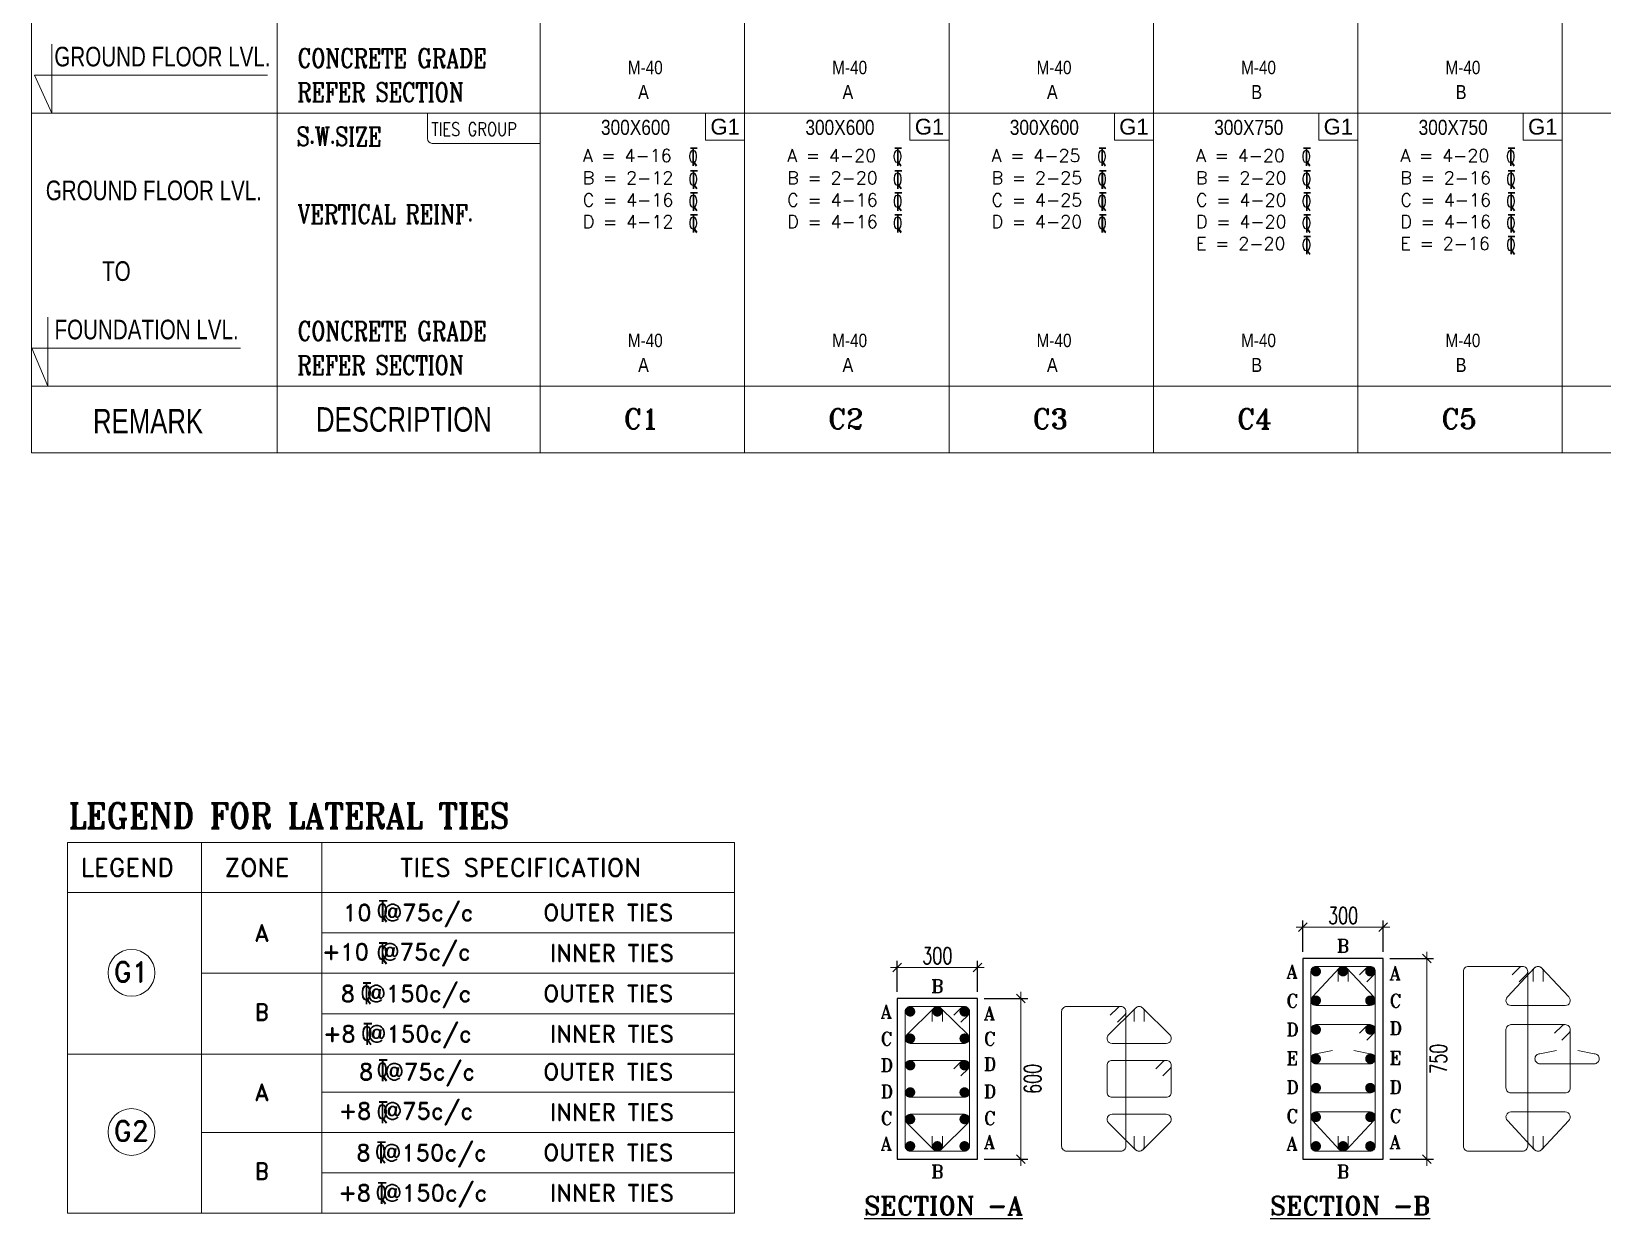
# Model space of a CAD drawing. Header units: millimetres. Extents: x 1363246 to 1691641, y -112430 to 78417.
# Drawn here: x 1477815 to 1501277, y -82814 to -65077 of the extents above; entities that cross this region are included whole.
import ezdxf

# ---------------------------------------------------------------- set-up
doc = ezdxf.new("R2010")
doc.units = ezdxf.units.MM
doc.header["$LTSCALE"] = 500
doc.header["$MEASUREMENT"] = 0
doc.header["$PDMODE"] = 34
doc.layers.get('Defpoints').update_dxf_attribs({"lineweight": 0})
for name, color, linetype in [('BNOS', 2, 'Continuous'), ('Reinf', 4, 'Continuous'), ('S-TEXT', 3, 'Continuous'), ('T', 6, 'Continuous'), ('TOWER AREA COLUMN.', 6, 'Continuous')]:
    doc.layers.add(name, color=color, linetype=linetype)
for name, color, linetype, lineweight in [('DIAMENTION', 1, 'Continuous', 0), ('DIM1', 3, 'Continuous', 20), ('LINE', 7, 'Continuous', 13), ('STEEL', 7, 'Continuous', 20), ('TEXT', 7, 'Continuous', 13), ('TEXT 3', 3, 'Continuous', 5), ('TEXT2', 3, 'Continuous', 15), ('TEXT2MM', 3, 'Continuous', 18)]:
    doc.layers.add(name, color=color, linetype=linetype, lineweight=lineweight)
doc.styles.add('2MM', font='romans.shx', dxfattribs={"width": 0.7})
doc.styles.add('ABHI', font='arial.ttf')
doc.styles.add('BHTESHT$0$HSCC2', font='romanc.shx')
doc.styles.add('RAWAT', font='romand.shx', dxfattribs={"height": 115})
doc.styles.add('RD', font='romand.shx', dxfattribs={"height": 200})
doc.styles.add('ROMANT', font='romant__.ttf', dxfattribs={"width": 0.9, "height": 600})
doc.styles.add('RT', font='romant.shx', dxfattribs={"height": 8})
doc.styles.add('TEXT', font='ARIALN.TTF', dxfattribs={"width": 0.8})
doc.dimstyles.new('SHUIB', dxfattribs={"dimtxt": 200, "dimasz": 180, "dimexe": 100, "dimexo": 250, "dimgap": 50, "dimtad": 2, "dimdec": 0, "dimzin": 1, "dimdsep": 46, "dimtxsty": '2MM', "dimblk": 'OBLIQUE', "dimcen": 0, "dimdle": 100, "dimclrd": 1, "dimclre": 1, "dimclrt": 3, "dimadec": 0, "dimazin": 0, "dimtfac": 1, "dimtdec": 0, "dimtix": 1, "dimtmove": 2, "dimatfit": 3, "dimfxl": 0, "dimtolj": 1, "dimlwd": -1, "dimarcsym": 0})

# ---------------------------------------------------------------- blocks, each defined once
blk = doc.blocks.new('T')
at = {"layer": 'LINE'}
for p, q in [((-27, 79), (39, 79)), ((-27, 72), (39, 72)), ((-2, 70), (-2, -99)), ((5, 70), (5, -99)), ((1, -61), (31, -100)), ((7, -57), (36, -96))]:
    blk.add_line(p, q, dxfattribs=at)
at = {"layer": 'LINE', "style": 'RAWAT'}
blk.add_text('0', height=115, dxfattribs=at).set_placement((-50, -63))
blk = doc.blocks.new('_Oblique')
at = {"color": 0, "linetype": 'ByBlock', "lineweight": -2}
blk.add_line((-0.5, -0.5), (0.5, 0.5), dxfattribs=at)
blk = doc.blocks.new('*D115')
at = {"layer": 'Defpoints', "color": 0, "ltscale": 100, "transparency": 16777216}
for p in [(1491943, -79061), (1490743, -79526, 0), (1491943, -79526, 0)]:
    blk.add_point(p, dxfattribs=at)
at = {"layer": 'DIAMENTION', "color": 1, "ltscale": 100, "transparency": 16777216}
blk.add_line((1490643, -79061), (1492043, -79061), dxfattribs=at)
at = {"layer": 'DIAMENTION', "color": 1, "lineweight": -2, "ltscale": 100, "transparency": 16777216}
for p, q in [((1490743, -79426), (1490743, -78961)), ((1491943, -79426), (1491943, -78961))]:
    blk.add_line(p, q, dxfattribs=at)
at = {"layer": 'DIAMENTION', "color": 1, "ltscale": 100, "transparency": 16777216, "xscale": 130, "yscale": 130, "zscale": 130, "rotation": 180}
blk.add_blockref('_Oblique', (1490743, -79061), dxfattribs=at)
at = {"layer": 'DIAMENTION', "color": 1, "ltscale": 100, "transparency": 16777216, "xscale": 130, "yscale": 130, "zscale": 130}
blk.add_blockref('_Oblique', (1491943, -79061), dxfattribs=at)
at = {"layer": 'DIAMENTION', "color": 3, "ltscale": 100, "transparency": 16777216, "insert": (1491343, -78886), "char_height": 250, "attachment_point": 5, "style": '2MM'}
blk.add_mtext('\\A1;300', dxfattribs=at)
blk = doc.blocks.new('*D116')
at = {"layer": 'Defpoints', "color": 0, "ltscale": 100, "transparency": 16777216}
for p in [(1491943, -79526, 0), (1492592, -79526), (1491943, -81926, 0)]:
    blk.add_point(p, dxfattribs=at)
at = {"layer": 'DIAMENTION', "color": 1, "lineweight": -2, "ltscale": 100, "transparency": 16777216}
for p, q in [((1492043, -79526), (1492692, -79526)), ((1492043, -81926), (1492692, -81926))]:
    blk.add_line(p, q, dxfattribs=at)
at = {"layer": 'DIAMENTION', "color": 1, "ltscale": 100, "transparency": 16777216}
blk.add_line((1492592, -82026), (1492592, -79426), dxfattribs=at)
at = {"layer": 'DIAMENTION', "color": 1, "ltscale": 100, "transparency": 16777216, "xscale": 130, "yscale": 130, "zscale": 130}
for p, rotation in [((1492592, -79526), 90), ((1492592, -81926), 270)]:
    blk.add_blockref('_Oblique', p, dxfattribs=dict(at, rotation=rotation))
at = {"layer": 'DIAMENTION', "color": 3, "ltscale": 100, "transparency": 16777216, "insert": (1492767, -80726), "char_height": 250, "attachment_point": 5, "rotation": 90, "style": '2MM'}
blk.add_mtext('\\A1;600', dxfattribs=at)
blk = doc.blocks.new('*D227')
at = {"layer": 'Defpoints', "color": 0, "ltscale": 100, "transparency": 16777216}
for p in [(1498002, -78461), (1496802, -78926, 0), (1498002, -78926, 0)]:
    blk.add_point(p, dxfattribs=at)
at = {"layer": 'DIAMENTION', "color": 1, "lineweight": -2, "ltscale": 100, "transparency": 16777216}
for p, q in [((1496802, -78826), (1496802, -78361)), ((1498002, -78826), (1498002, -78361))]:
    blk.add_line(p, q, dxfattribs=at)
at = {"layer": 'DIAMENTION', "color": 1, "ltscale": 100, "transparency": 16777216}
blk.add_line((1496702, -78461), (1498102, -78461), dxfattribs=at)
at = {"layer": 'DIAMENTION', "color": 1, "ltscale": 100, "transparency": 16777216, "xscale": 130, "yscale": 130, "zscale": 130, "rotation": 180}
blk.add_blockref('_Oblique', (1496802, -78461), dxfattribs=at)
at = {"layer": 'DIAMENTION', "color": 1, "ltscale": 100, "transparency": 16777216, "xscale": 130, "yscale": 130, "zscale": 130}
blk.add_blockref('_Oblique', (1498002, -78461), dxfattribs=at)
at = {"layer": 'DIAMENTION', "color": 3, "ltscale": 100, "transparency": 16777216, "insert": (1497402, -78286), "char_height": 250, "attachment_point": 5, "style": '2MM'}
blk.add_mtext('\\A1;300', dxfattribs=at)
blk = doc.blocks.new('*D228')
at = {"layer": 'Defpoints', "color": 0, "ltscale": 100, "transparency": 16777216}
for p in [(1498002, -78926, 0), (1498651, -78926), (1498002, -81926, 0)]:
    blk.add_point(p, dxfattribs=at)
at = {"layer": 'DIAMENTION', "color": 1, "ltscale": 100, "transparency": 16777216}
blk.add_line((1498651, -82026), (1498651, -78826), dxfattribs=at)
at = {"layer": 'DIAMENTION', "color": 1, "lineweight": -2, "ltscale": 100, "transparency": 16777216}
for p, q in [((1498102, -78926), (1498751, -78926)), ((1498102, -81926), (1498751, -81926))]:
    blk.add_line(p, q, dxfattribs=at)
at = {"layer": 'DIAMENTION', "color": 1, "ltscale": 100, "transparency": 16777216, "xscale": 130, "yscale": 130, "zscale": 130}
for p, rotation in [((1498651, -78926), 90), ((1498651, -81926), 270)]:
    blk.add_blockref('_Oblique', p, dxfattribs=dict(at, rotation=rotation))
at = {"layer": 'DIAMENTION', "color": 3, "ltscale": 100, "transparency": 16777216, "insert": (1498826, -80426), "char_height": 250, "attachment_point": 5, "rotation": 90, "style": '2MM'}
blk.add_mtext('\\A1;750', dxfattribs=at)

msp = doc.modelspace()

# ---------------------------------------------------------------- linework, layer by layer
at = {"layer": 'LINE', "color": 3}
for q in [(1477814.7, 764.3, -2437250811), (1518990.5, -71371.1, -2437250811)]:
    msp.add_line((1477814.7, -71371.1, -2437250811), q, dxfattribs=at)
at = {"layer": 'LINE', "color": 1}
for p, q in [((1481482.8, -71371.1, -2437250811), (1481482.8, -1062, -2437250811)), ((1485412.9, -71371.1, -2437250811), (1485412.9, -1062, -2437250811)), ((1488465.4, -71371.1, -2437250811), (1488465.4, -1062, -2437250811)), ((1491518, -71371.1, -2437250811), (1491518, -1062, -2437250811)), ((1494570.5, -71371.1, -2437250811), (1494570.5, -1062, -2437250811)), ((1497623, -71371.1, -2437250811), (1497623, -1062, -2437250811)), ((1500675.5, -71371.1, -2437250811), (1500675.5, -1062, -2437250811)), ((1477814.7, -66299.3, -2437250811), (1518990.5, -66299.3, -2437250811)), ((1483727.8, -66299.3, -2437250811), (1483727.8, -66679.2, -2437250811)), ((1483797.8, -66749.2, -2437250811), (1485412.9, -66749.2, -2437250811)), ((1477814.7, -70376.6, -2437250811), (1518990.5, -70376.6, -2437250811))]:
    msp.add_line(p, q, dxfattribs=at)
at = {"layer": 'LINE', "color": 4, "linetype": 'Continuous', "ltscale": 100}
for p, q in [((1478355.4, -82733.2, 0), (1478355.4, -77196.9, 0)), ((1478355.4, -77196.9, 0), (1488311.9, -77196.9, 0)), ((1488311.9, -77196.9, 0), (1488311.9, -82733.2, 0)), ((1478355.4, -77942.4, 0), (1488311.9, -77942.4, 0)), ((1488311.9, -79610.4, 0), (1488311.9, -82733.2, 0)), ((1478355.4, -80355.9, 0), (1488311.9, -80355.9, 0)), ((1478355.4, -80355.9, 0), (1488311.9, -80355.9, 0)), ((1478355.4, -82733.2, 0), (1488311.9, -82733.2, 0)), ((1478355.4, -82733.2, 0), (1488311.9, -82733.2, 0))]:
    msp.add_line(p, q, dxfattribs=at)
at = {"layer": 'LINE', "linetype": 'Continuous', "ltscale": 100}
for p, q in [((1480355.9, -77196.9, 0), (1480355.9, -82733.2, 0)), ((1482151.7, -77196.9, 0), (1482151.7, -82733.2, 0)), ((1488311.9, -79149.1, 0), (1480355.9, -79149.1, 0)), ((1488311.9, -81526.4, 0), (1480355.9, -81526.4, 0))]:
    msp.add_line(p, q, dxfattribs=at)
at = {"layer": 'LINE', "color": 2, "linetype": 'Continuous', "ltscale": 100}
for p, q in [((1482151.7, -78545.4, 0), (1488311.9, -78545.4, 0)), ((1488311.9, -79752.9, 0), (1482151.7, -79752.9, 0)), ((1482151.7, -80922.6, 0), (1488311.9, -80922.6, 0)), ((1488311.9, -82130.2, 0), (1482151.7, -82130.2, 0))]:
    msp.add_line(p, q, dxfattribs=at)
at = {"layer": 'LINE', "color": 1, "elevation": -2437250811}
for points in [[(1478120.6, -65269.3), (1478120.6, -66299.3), (1477862.7, -65731.7), (1481340.5, -65731.7)], [(1478059.6, -69346.6), (1478059.6, -70376.6), (1477822.3, -69809), (1480936.3, -69809)]]:
    msp.add_lwpolyline(points, dxfattribs=at)
at = {"layer": 'LINE', "linetype": 'Continuous', "ltscale": 100}
for centre in [(1479309.1, -79142, 0), (1479309.1, -81519.3, 0)]:
    msp.add_circle(centre, 349.9, dxfattribs=at)
at = {"layer": 'LINE', "color": 1}
msp.add_arc((1483797.8, -66679.2, -2437250811), 70, 180, 270, dxfattribs=at)
at = {"layer": 'Reinf', "color": 4, "linetype": 'ByBlock', "const_width": 75}
for points in [[(1496997, -79158.1, -1), (1496997, -79083.1, -1)], [(1497402, -79158.1, -1), (1497402, -79083.1, -1)], [(1497807, -79158.1, 1), (1497807, -79083.1, 1)], [(1496997, -79593.1, -1), (1496997, -79518.1, -1)], [(1497807, -79593.1, 1), (1497807, -79518.1, 1)], [(1496997, -80028.2, -1), (1496997, -79953.2, -1)], [(1497807, -80028.2, 1), (1497807, -79953.2, 1)], [(1496997, -80463.3, -1), (1496997, -80388.3, -1)], [(1497807, -80463.3, 1), (1497807, -80388.3, 1)], [(1496997, -80898.3, -1), (1496997, -80823.3, -1)], [(1497807, -80898.3, 1), (1497807, -80823.3, 1)], [(1496997, -81333.4, -1), (1496997, -81258.4, -1)], [(1497807, -81333.4, 1), (1497807, -81258.4, 1)], [(1496997, -81693.4, 1), (1496997, -81768.4, 1)], [(1497402, -81693.4, 1), (1497402, -81768.4, 1)], [(1497807, -81693.4, -1), (1497807, -81768.4, -1)]]:
    msp.add_lwpolyline(points, format="xyb", close=True, dxfattribs=at)
at = {"layer": 'Reinf', "color": 4, "linetype": 'ByBlock', "const_width": 75, "elevation": 0}
for points in [[(1490938.3, -79758.1, -1), (1490938.3, -79683.1, -1)], [(1491343.3, -79758.1, -1), (1491343.3, -79683.1, -1)], [(1491748.3, -79758.1, 1), (1491748.3, -79683.1, 1)], [(1490938.3, -80160.2, -1), (1490938.3, -80085.2, -1)], [(1491748.3, -80160.2, 1), (1491748.3, -80085.2, 1)], [(1490938.3, -80562.2, -1), (1490938.3, -80487.2, -1)], [(1491748.3, -80562.2, 1), (1491748.3, -80487.2, 1)], [(1490938.3, -80964.3, -1), (1490938.3, -80889.3, -1)], [(1491748.3, -80964.3, 1), (1491748.3, -80889.3, 1)], [(1490938.3, -81366.4, -1), (1490938.3, -81291.4, -1)], [(1491748.3, -81366.4, 1), (1491748.3, -81291.4, 1)], [(1490938.3, -81693.4, 1), (1490938.3, -81768.4, 1)], [(1491343.3, -81693.4, 1), (1491343.3, -81768.4, 1)], [(1491748.3, -81693.4, -1), (1491748.3, -81768.4, -1)]]:
    msp.add_lwpolyline(points, format="xyb", close=True, dxfattribs=at)
at = {"layer": 'STEEL', "color": 4, "linetype": 'ByBlock'}
for points in [[(1497882.2, -79120.6), (1497882, -81730.9, -0.4142136), (1497807, -81805.9), (1496996.9, -81805.9, -0.4142136), (1496921.9, -81730.9), (1496922, -79120.6, -0.4142136), (1496997, -79045.6), (1497807.2, -79045.6, -0.4142136)], [(1497454.9, -79067.4), (1497859.9, -79502.4, -0.6694949), (1497807, -79630.6), (1496997, -79630.6, -0.6694949), (1496944.2, -79502.4), (1497349.2, -79067.4, -0.4120843)], [(1500158.8, -79120.6), (1500158.6, -81730.9, -0.4142136), (1500083.6, -81805.9), (1499273.5, -81805.9, -0.4142136), (1499198.5, -81730.9), (1499198.6, -79120.6, -0.4142136), (1499273.6, -79045.6), (1500083.8, -79045.6, -0.4142136)], [(1500367.4, -79067.4), (1500772.4, -79502.4, -0.6694949), (1500719.5, -79630.6), (1499909.5, -79630.6, -0.6694949), (1499856.7, -79502.4), (1500261.7, -79067.4, -0.4120843)], [(1497882.2, -79990.7), (1497882, -80860.8, -0.4142136), (1497807, -80935.8), (1496996.9, -80935.8, -0.4142136), (1496921.9, -80860.8), (1496922, -79990.7, -0.4142136), (1496997, -79915.7), (1497807.2, -79915.7, -0.4142136)], [(1500794.7, -79990.7), (1500794.5, -80860.8, -0.4142136), (1500719.5, -80935.8), (1499909.4, -80935.8, -0.4142136), (1499834.4, -80860.8), (1499834.5, -79990.7, -0.4142136), (1499909.5, -79915.7), (1500719.7, -79915.7, -0.4142136)], [(1497454.9, -81784.1), (1497859.9, -81349.1, 0.6694949), (1497807, -81220.9), (1496997, -81220.9, 0.6694949), (1496944.2, -81349.1), (1497349.2, -81784.1, 0.4120843)], [(1500367.4, -81784.1), (1500772.4, -81349.1, 0.6694949), (1500719.5, -81220.9), (1499909.5, -81220.9, 0.6694949), (1499856.7, -81349.1), (1500261.7, -81784.1, 0.4120843)]]:
    msp.add_lwpolyline(points, format="xyb", close=True, dxfattribs=at)
for points in [[(1497477, -79269.4), (1497477, -79120.6, 0.4142136), (1497402, -79045.6), (1497402, -79045.6, 0.4142136), (1497327, -79120.6), (1497327, -79269.4)], [(1497755, -79278.8), (1497860.2, -79173.6, 0.4142136), (1497860.2, -79067.6), (1497860.2, -79067.6, 0.4142136), (1497754.1, -79067.6), (1497648.9, -79172.8)], [(1500031.6, -79278.8), (1500136.8, -79173.6, 0.4142136), (1500136.8, -79067.6), (1500136.8, -79067.6, 0.4142136), (1500030.7, -79067.6), (1499925.5, -79172.8)], [(1500389.5, -79269.4), (1500389.5, -79120.6, 0.4142136), (1500314.5, -79045.6), (1500314.5, -79045.6, 0.4142136), (1500239.5, -79120.6), (1500239.5, -79269.4)], [(1497755, -80149), (1497860.2, -80043.7, 0.4142136), (1497860.2, -79937.7), (1497860.2, -79937.7, 0.4142136), (1497754.1, -79937.7), (1497648.9, -80042.9)], [(1500667.5, -80149), (1500772.7, -80043.7, 0.4142136), (1500772.7, -79937.7), (1500772.7, -79937.7, 0.4142136), (1500666.6, -79937.7), (1500561.4, -80042.9)], [(1497563.7, -80301.3), (1497807.2, -80350.8, -0.4142136), (1497882.2, -80425.8), (1497882, -80425.8, -0.4142136), (1497807, -80500.8), (1496996.9, -80500.8, -0.4142136), (1496921.9, -80425.8), (1496922, -80425.8, -0.4142136), (1496997, -80350.8), (1497244.5, -80301.3)], [(1500908.6, -80301.3), (1501152.1, -80350.8, -0.4142136), (1501227.1, -80425.8), (1501227, -80425.8, -0.4142136), (1501152, -80500.8), (1500341.8, -80500.8, -0.4142136), (1500266.8, -80425.8), (1500267, -80425.8, -0.4142136), (1500342, -80350.8), (1500589.4, -80301.3)], [(1497477, -81582.1), (1497477, -81730.9, -0.4142136), (1497402, -81805.9), (1497402, -81805.9, -0.4142136), (1497327, -81730.9), (1497327, -81582.1)], [(1500389.5, -81582.1), (1500389.5, -81730.9, -0.4142136), (1500314.5, -81805.9), (1500314.5, -81805.9, -0.4142136), (1500239.5, -81730.9), (1500239.5, -81582.1)]]:
    msp.add_lwpolyline(points, format="xyb", dxfattribs=at)
at = {"layer": 'STEEL', "color": 4, "linetype": 'ByBlock', "elevation": 0}
for points in [[(1491823.4, -79720.6), (1491823.3, -81730.9, -0.4142136), (1491748.3, -81805.9), (1490938.2, -81805.9, -0.4142136), (1490863.2, -81730.9), (1490863.3, -79720.6, -0.4142136), (1490938.3, -79645.6), (1491748.4, -79645.6, -0.4142136)], [(1491396.1, -79667.4), (1491801.1, -80069.4, -0.6694949), (1491748.3, -80197.7), (1490938.3, -80197.7, -0.6694949), (1490885.5, -80069.4), (1491290.5, -79667.4, -0.4120843)], [(1494159, -79720.6), (1494158.9, -81730.9, -0.4142136), (1494083.9, -81805.9), (1493273.8, -81805.9, -0.4142136), (1493198.8, -81730.9), (1493198.9, -79720.6, -0.4142136), (1493273.9, -79645.6), (1494084, -79645.6, -0.4142136)], [(1494409.8, -79667.4), (1494814.8, -80069.4, -0.6694949), (1494762, -80197.7), (1493952, -80197.7, -0.6694949), (1493899.1, -80069.4), (1494304.1, -79667.4, -0.4120843)], [(1491823.4, -80524.7), (1491823.3, -80926.8, -0.4142136), (1491748.3, -81001.8), (1490938.2, -81001.8, -0.4142136), (1490863.2, -80926.8), (1490863.3, -80524.7, -0.4142136), (1490938.3, -80449.7), (1491748.4, -80449.7, -0.4142136)], [(1494837.1, -80524.7), (1494837, -80926.8, -0.4142136), (1494762, -81001.8), (1493951.8, -81001.8, -0.4142136), (1493876.8, -80926.8), (1493877, -80524.7, -0.4142136), (1493952, -80449.7), (1494762.1, -80449.7, -0.4142136)], [(1491396.1, -81784.1), (1491801.1, -81382.1, 0.6694949), (1491748.3, -81253.9), (1490938.3, -81253.9, 0.6694949), (1490885.5, -81382.1), (1491290.5, -81784.1, 0.4120843)], [(1494409.8, -81784.1), (1494814.8, -81382.1, 0.6694949), (1494762, -81253.9), (1493952, -81253.9, 0.6694949), (1493899.1, -81382.1), (1494304.1, -81784.1, 0.4120843)]]:
    msp.add_lwpolyline(points, format="xyb", close=True, dxfattribs=at)
for points in [[(1491418.3, -79869.4), (1491418.3, -79720.6, 0.4142136), (1491343.3, -79645.6), (1491343.3, -79645.6, 0.4142136), (1491268.3, -79720.6), (1491268.3, -79869.4)], [(1491696.3, -79878.8), (1491801.5, -79773.6, 0.4142136), (1491801.5, -79667.6), (1491801.5, -79667.6, 0.4142136), (1491695.4, -79667.6), (1491590.2, -79772.8)], [(1494031.8, -79878.8), (1494137.1, -79773.6, 0.4142136), (1494137.1, -79667.6), (1494137.1, -79667.6, 0.4142136), (1494031, -79667.6), (1493925.8, -79772.8)], [(1494432, -79869.4), (1494432, -79720.6, 0.4142136), (1494357, -79645.6), (1494357, -79645.6, 0.4142136), (1494282, -79720.6), (1494282, -79869.4)], [(1491696.3, -80683), (1491801.5, -80577.8, 0.4142136), (1491801.5, -80471.7), (1491801.5, -80471.7, 0.4142136), (1491695.4, -80471.7), (1491590.2, -80576.9)], [(1494709.9, -80683), (1494815.1, -80577.8, 0.4142136), (1494815.1, -80471.7), (1494815.1, -80471.7, 0.4142136), (1494709.1, -80471.7), (1494603.8, -80576.9)], [(1491418.3, -81582.1), (1491418.3, -81730.9, -0.4142136), (1491343.3, -81805.9), (1491343.3, -81805.9, -0.4142136), (1491268.3, -81730.9), (1491268.3, -81582.1)], [(1494432, -81582.1), (1494432, -81730.9, -0.4142136), (1494357, -81805.9), (1494357, -81805.9, -0.4142136), (1494282, -81730.9), (1494282, -81582.1)]]:
    msp.add_lwpolyline(points, format="xyb", dxfattribs=at)
at = {"layer": 'TEXT2', "color": 7, "lineweight": 20, "elevation": -2437250811}
for points in [[(1488465.4, -66299.3), (1487881.7, -66299.3), (1487881.7, -66702.5), (1488465.4, -66702.5)], [(1491518, -66299.3), (1490934.2, -66299.3), (1490934.2, -66702.5), (1491518, -66702.5)], [(1494570.5, -66299.3), (1493986.7, -66299.3), (1493986.7, -66702.5), (1494570.5, -66702.5)], [(1497623, -66299.3), (1497039.2, -66299.3), (1497039.2, -66702.5), (1497623, -66702.5)], [(1500675.5, -66299.3), (1500091.7, -66299.3), (1500091.7, -66702.5), (1500675.5, -66702.5)]]:
    msp.add_lwpolyline(points, close=True, dxfattribs=at)
at = {"layer": 'TOWER AREA COLUMN.', "color": 3}
msp.add_lwpolyline([(1496802, -81925.8), (1498002, -81925.8), (1498002, -78925.8), (1496802, -78925.8)], close=True, dxfattribs=at)
at = {"layer": 'TOWER AREA COLUMN.', "color": 3, "elevation": 0}
msp.add_lwpolyline([(1490743.3, -81925.8), (1491943.3, -81925.8), (1491943.3, -79525.8), (1490743.3, -79525.8)], close=True, dxfattribs=at)

# ---------------------------------------------------------------- block references
at = {"layer": 'DIM1', "xscale": 1.799985799007118, "yscale": 1.79998603509739, "zscale": 1.799985965442341}
for p in [(1483057.6, -78202.6, 0), (1483055.6, -78831, 0), (1482815.3, -79429.4, 0), (1482825.6, -80038.4, 0), (1483057.6, -80579.9, 0), (1483055.6, -81208.3, 0), (1483031.4, -81806.7, 0), (1483041.7, -82415.7, 0)]:
    msp.add_blockref('T', p, dxfattribs=at)
at = {"layer": 'TEXT', "color": 3, "xscale": 1.53, "yscale": 1.53, "zscale": 1.53}
for p in [(1487696.3, -66935, 0), (1490748.8, -66935, 0), (1493801.3, -66935, 0), (1496853.8, -66935, 0), (1499906.3, -66935, 0), (1487699.5, -67275.2, 0), (1490752, -67275.2, 0), (1493804.5, -67275.2, 0), (1496857.1, -67275.2, 0), (1499909.6, -67275.2, 0), (1487699.5, -67605.5, 0), (1490752, -67605.5, 0), (1493804.5, -67605.5, 0), (1496857.1, -67605.5, 0), (1499909.6, -67605.5, 0), (1487699.5, -67930.9, 0), (1490752, -67930.9, 0), (1493804.5, -67930.9, 0), (1496857.1, -67930.9, 0), (1499909.6, -67930.9, 0), (1496857.1, -68255.7, 0), (1499909.6, -68255.7, 0)]:
    msp.add_blockref('T', p, dxfattribs=at)

# ---------------------------------------------------------------- texts
at = {"layer": 'BNOS', "style": 'ABHI', "width": 0.75}
for s, height, p in [('GROUND FLOOR LVL.', 293.448, (1478157.2, -65600.1, -2437250811)), ('GROUND FLOOR LVL.', 293.448, (1478029.1, -67599.1, -2437250811)), ('TO', 293.45, (1478870.2, -68804.6, -2437250811)), ('FOUNDATION LVL.', 293.448, (1478159.7, -69677.4, -2437250811)), ('REMARK', 366.81, (1478734.6, -71082.7, -2437250811)), ('DESCRIPTION', 366.809, (1482064.1, -71057.3, -2437250811))]:
    msp.add_text(s, height=height, dxfattribs=at).set_placement(p)
at = {"layer": 'BNOS', "color": 7, "style": 'ROMANT'}
for s, p in [('C1', (1486659, -71014.9, -2437250807.1)), ('C2', (1489711.5, -71014.9, -2437250807.1)), ('C3', (1492764, -71014.9, -2437250807.1)), ('C4', (1495816.5, -71014.9, -2437250807.1)), ('C5', (1498869, -71014.9, -2437250807.1))]:
    msp.add_text(s, height=300, dxfattribs=at).set_placement(p)
at = {"layer": 'LINE', "color": 1, "style": 'RT', "width": 0.9}
msp.add_text('LEGEND FOR LATERAL TIES', height=376.667, dxfattribs=at).set_placement((1478368.3, -76982.8, 0))
at = {"layer": 'S-TEXT', "color": 1, "style": 'ROMANT'}
for s, height, p in [('B', 200, (1497307.4, -78839.6, 0)), ('A', 200, (1496553.6, -79220.2, 0)), ('A', 200, (1498094.1, -79244.2, 0)), ('B', 200, (1491248.6, -79439.6, 0)), ('C', 200, (1496553.6, -79660, 0)), ('C', 200, (1498094.1, -79659.8, 0)), ('A', 200, (1490494.8, -79820.2, 0)), ('A', 200, (1492035.4, -79844.2, 0)), ('D', 200, (1496553, -80087.1, 0)), ('D', 200, (1498094.6, -80070.5, 0)), ('C', 200, (1490494.8, -80227, 0)), ('C', 200, (1492035.4, -80226.8, 0)), ('D', 200, (1490494.3, -80621.1, 0)), ('D', 200, (1492035.9, -80604.5, 0)), ('E', 200, (1496553.6, -80515.6, 0)), ('E', 200, (1498094.1, -80513.2, 0)), ('D', 200, (1490494.8, -81016.7, 0)), ('D', 200, (1492035.4, -81014.2, 0)), ('D', 200, (1496553.6, -80950.7, 0)), ('D', 200, (1498094.1, -80948.2, 0)), ('C', 200, (1490494.3, -81414.2, 0)), ('C', 200, (1492035.9, -81414.3, 0)), ('C', 200, (1496553, -81381.2, 0)), ('C', 200, (1498094.6, -81381.3, 0)), ('A', 200, (1490494.8, -81790, 0)), ('A', 200, (1492035.4, -81766, 0)), ('A', 200, (1496553.6, -81790, 0)), ('A', 200, (1498094.1, -81766, 0)), ('B', 200, (1491248.6, -82211.9, 0)), ('B', 200, (1497307.4, -82211.9, 0)), ('%%USECTION -A', 275, (1490252.1, -82758.5, -9.7)), ('%%USECTION -B', 275, (1496310.8, -82758.5, -9.7))]:
    msp.add_text(s, height=height, dxfattribs=at).set_placement(p)
at = {"layer": 'T', "style": 'RD'}
for s, height, p in [('LEGEND ', 273.01, (1478550.3, -77704.9, 0)), ('ZONE', 273.01, (1480699, -77704.9, 0)), ('TIES SPECIFICATION', 273.009, (1483318.4, -77704.9, 0))]:
    msp.add_text(s, height=height, dxfattribs=at).set_placement(p)
at = {"layer": 'TEXT', "color": 3, "style": 'RD'}
for s, p in [('A = 4-16', (1486048.5, -67027.1, -245631.4)), ('A = 4-20', (1489101, -67027.1, -245631.4)), ('A = 4-25', (1492153.5, -67027.1, -245631.4)), ('A = 4-20', (1495206, -67027.1, -245631.4)), ('A = 4-20', (1498258.5, -67027.1, -245631.4)), ('B = 2-12', (1486048.5, -67360.2, -245631.4)), ('B = 2-20', (1489101, -67360.2, -245631.4)), ('B = 2-25', (1492153.5, -67360.2, -245631.4)), ('B = 2-20', (1495206, -67360.2, -245631.4)), ('B = 2-16', (1498258.5, -67360.2, -245631.4)), ('C = 4-16', (1486048.5, -67690.5, -245631.4)), ('C = 4-16', (1489101, -67690.5, -245631.4)), ('C = 4-25', (1492153.5, -67690.5, -245631.4)), ('C = 4-20', (1495206, -67690.5, -245631.4)), ('C = 4-16', (1498258.5, -67690.5, -245631.4)), ('D = 4-12', (1486048.5, -68015.9, -245631.4)), ('D = 4-16', (1489101, -68015.9, -245631.4)), ('D = 4-20', (1492153.5, -68015.9, -245631.4)), ('D = 4-20', (1495206, -68015.9, -245631.4)), ('D = 4-16', (1498258.5, -68015.9, -245631.4)), ('E = 2-20', (1495206, -68340.7, -245631.4)), ('E = 2-16', (1498258.5, -68340.7, -245631.4))]:
    msp.add_text(s, height=191.25, dxfattribs=at).set_placement(p)
at = {"layer": 'TEXT', "style": 'RD'}
for s, height, p in [('10 @75c/c', 250, (1482465.6, -78367.4, 0)), ('OUTER TIES', 250, (1485460.3, -78367.4, 0)), ('A', 250, (1481150.2, -78671, 0)), ('+10 @75c/c', 250, (1482158.2, -78953.3, 0)), ('INNER TIES', 250, (1485556.3, -78970.4, 0)), ('G1', 300, (1479041.8, -79276.4, 0)), ('8 @150c/c', 250, (1482434.1, -79577.4, 0)), ('OUTER TIES', 250, (1485460.3, -79574.1, 0)), ('B', 250, (1481150.2, -79852.8, 0)), ('+8 @150c/c', 250, (1482174.1, -80177.9, 0)), ('INNER TIES', 250, (1485556.3, -80177.9, 0)), ('8 @75c/c', 250, (1482704.9, -80744.6, 0)), ('OUTER TIES', 250, (1485460.3, -80744.6, 0)), ('A', 250, (1481150.2, -81048.3, 0)), ('+8 @75c/c', 250, (1482408.8, -81330.6, 0)), ('INNER TIES', 250, (1485556.3, -81347.6, 0)), ('G2', 300, (1479041.8, -81653.7, 0)), ('8 @150c/c', 250, (1482664.9, -81954.7, 0)), ('OUTER TIES', 250, (1485460.3, -81951.4, 0)), ('B', 250, (1481150.2, -82230.1, 0)), ('+8 @150c/c', 250, (1482404.8, -82555.2, 0)), ('INNER TIES', 250, (1485556.3, -82555.2, 0))]:
    msp.add_text(s, height=height, dxfattribs=at).set_placement(p)
at = {"layer": 'TEXT 3', "color": 6, "linetype": 'Continuous', "style": 'TEXT'}
for s, height, p in [('M-40', 200, (1486720.2, -65716.1, -2437250807.1)), ('M-40', 200, (1489772.7, -65716.1, -2437250807.1)), ('M-40', 200, (1492825.2, -65716.1, -2437250807.1)), ('M-40', 200, (1495877.7, -65716.1, -2437250807.1)), ('M-40', 200, (1498930.2, -65716.1, -2437250807.1)), ('300X600', 225, (1486320.2, -66623, -2437250807.1)), ('300X600', 225, (1489372.7, -66623, -2437250807.1)), ('300X600', 225, (1492425.2, -66623, -2437250807.1)), ('300X750', 225, (1495477.7, -66623, -2437250807.1)), ('300X750', 225, (1498530.2, -66623, -2437250807.1)), ('M-40', 200, (1486720.2, -69793.4, -2437250807.1)), ('M-40', 200, (1489772.7, -69793.4, -2437250807.1)), ('M-40', 200, (1492825.2, -69793.4, -2437250807.1)), ('M-40', 200, (1495877.7, -69793.4, -2437250807.1)), ('M-40', 200, (1498930.2, -69793.4, -2437250807.1))]:
    msp.add_text(s, height=height, dxfattribs=at).set_placement(p)
at = {"layer": 'TEXT2', "color": 3, "lineweight": 20, "style": 'BHTESHT$0$HSCC2', "width": 0.8}
for s, height, p in [('CONCRETE GRADE', 279.825, (1481791.2, -65615, -2437250811)), ('REFER SECTION', 279.825, (1481784.4, -66125.2, -2437250811)), ('S.W.SIZE', 279.82, (1481776.2, -66785.6, -2437250811)), ('TIES GROUP', 200, (1483787.8, -66636.8, -2437250811)), ('VERTICAL REINF.', 279.825, (1481788.1, -67945.9, -2437250811)), ('CONCRETE GRADE', 279.825, (1481791.2, -69692.3, -2437250811)), ('REFER SECTION', 279.825, (1481784.4, -70202.5, -2437250811))]:
    msp.add_text(s, height=height, dxfattribs=at).set_placement(p)
at = {"layer": 'TEXT2', "color": 7, "style": 'ABHI'}
for p in [(1487954.1, -66618.3, -2437250811), (1491006.6, -66618.3, -2437250811), (1494059.1, -66618.3, -2437250811), (1497111.6, -66618.3, -2437250811), (1500164.1, -66618.3, -2437250811)]:
    msp.add_text('G1', height=235.81, dxfattribs=at).set_placement(p)
at = {"layer": 'TEXT2MM', "color": 4, "linetype": 'Continuous', "style": 'TEXT'}
for s, p in [('A', (1486874.6, -66088, -2437250807.1)), ('A', (1489927.1, -66088, -2437250807.1)), ('A', (1492979.6, -66088, -2437250807.1)), ('B', (1496032.1, -66088, -2437250807.1)), ('B', (1499084.6, -66088, -2437250807.1)), ('A', (1486874.6, -70165.4, -2437250807.1)), ('A', (1489927.1, -70165.4, -2437250807.1)), ('A', (1492979.6, -70165.4, -2437250807.1)), ('B', (1496032.1, -70165.4, -2437250807.1)), ('B', (1499084.6, -70165.4, -2437250807.1))]:
    msp.add_text(s, height=210, dxfattribs=at).set_placement(p)

# ---------------------------------------------------------------- dimensions: what is measured, and where the dimension line sits
at = {"layer": 'DIAMENTION', "ltscale": 100}
for base, p1, p2, angle, picture, middle in [((1498002, -78460.5, 0), (1496802, -78925.8, 0), (1498002, -78925.8), 180, '*D227', (1497402, -78285.5, 0)), ((1491943.3, -79060.5), (1490743.3, -79525.8, 0), (1491943.3, -79525.8, 0), 180, '*D115', (1491343.3, -78885.5)), ((1498650.8, -78925.8, 0), (1498002, -81925.8), (1498002, -78925.8, 0), 270, '*D228', (1498825.8, -80425.8, 0)), ((1492592, -79525.8), (1491943.3, -81925.8, 0), (1491943.3, -79525.8, 0), 270, '*D116', (1492767, -80725.8))]:
    dim = msp.add_linear_dim(base=base, p1=p1, p2=p2, angle=angle, dimstyle='SHUIB', override={"dimtxt": 250, "dimasz": 130, "dimexo": 100, "dimlfac": 0.25, "dimtmove": 0}, dxfattribs=at)
    dim.commit()
    dim.dimension.update_dxf_attribs({"geometry": picture, "text_midpoint": middle})

doc.saveas('drawing.dxf')
